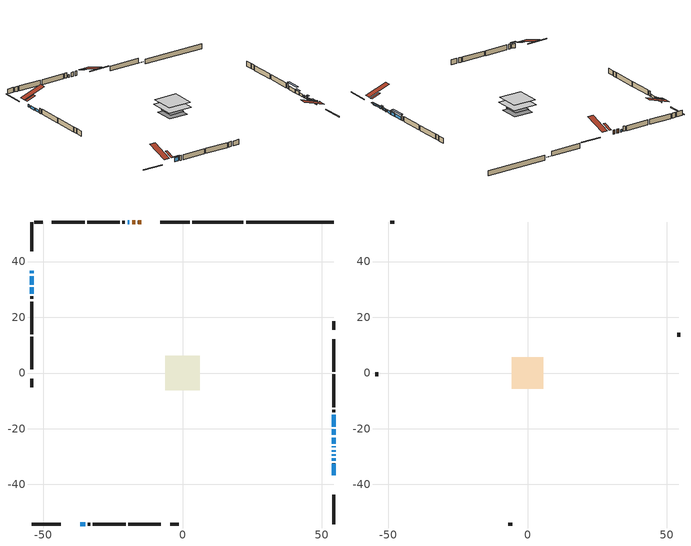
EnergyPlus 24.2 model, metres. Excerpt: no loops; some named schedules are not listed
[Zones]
conditioned space
 floor adiabatic (AdiabaticFloorConstruction): -6.14,-6.14 -6.14,6.14 6.14,6.14 6.14,-6.14 z1.83
 floor foundation (Slab1 construction): -4.75,-4.75 -4.75,4.75 4.75,4.75 4.75,-4.75 z-1.83
 floor foundation (Slab1 construction 1): -3.62,-3.62 -3.62,3.62 3.62,3.62 3.62,-3.62 z-0.61
 wall outside (RimJoist1 construction): 2.64,54.18 -7.92,54.18 / -54.18,-54.18 -43.62,-54.18 / -54.18,54.18 -54.18,43.62 / 54.18,-54.18 54.18,-43.62 z1.83:2.13
 wall outside (AdiabaticWallConstruction 1): -14.88,54.18 -15.97,54.18 / -16.89,54.18 -18.1,54.18 z1.83:3.86
 wall outside (AdiabaticWallConstruction): -54.18,36.66 -54.18,35.73 / 54.18,-31.54 54.18,-30.62 / 54.18,-28.23 54.18,-27.64 / 54.18,-26.71 54.18,-26.27 / 54.18,-25.34 54.18,-23.16 / -19.03,54.18 -19.71,54.18 / -54.18,34.8 -54.18,31.72 / -54.18,30.79 -54.18,28.41 z1.83:3.05; 54.18,-36.66 54.18,-32.47 z1.83:2.64; 54.18,-29.69 54.18,-29.15 z1.83:3.43; -36.66,-54.18 -34.93,-54.18 z1.83:3.84; 54.18,-22.24 54.18,-20.15 / 54.18,-19.22 54.18,-15.03 z1.83:3.41
 wall outside (Wall1 construction): -20.64,54.18 -21.55,54.18 / -34,-54.18 -33.09,-54.18 / -54.18,27.48 -54.18,26.57 / 54.18,-14.1 54.18,-13.19 z1.83:4.27
 wall outside (Wall2 construction): -22.48,54.18 -34.21,54.18 / -32.16,-54.18 -20.43,-54.18 / -54.18,25.64 -54.18,13.91 / 54.18,-12.26 54.18,-0.53 z1.83:4.27
 wall outside (Wall3 construction): -35.14,54.18 -46.86,54.18 / -19.5,-54.18 -7.78,-54.18 / -54.18,12.98 -54.18,1.26 / 54.18,0.4 54.18,12.12 z1.83:4.27
 wall outside (Wall5 construction): -50.19,54.18 -53.25,54.18 / -4.46,-54.18 -1.4,-54.18 / -54.18,-2.06 -54.18,-5.13 / 54.18,15.44 54.18,18.5 z1.83:4.27
 wall foundation (FoundationWall1 construction): 54.18,54.18 22.78,54.18 z-1.83:0.61
 wall foundation (FoundationWall2 construction): 3.57,54.18,-0.61 3.57,54.18,1.83 19.14,54.18,1.83 19.14,54.18,-0.51 21.86,54.18,-0.51 21.86,54.18,-0.61
 window (WindowConstruction 8): -54.18,36.66 -54.18,35.73 z1.83:3.05
 window (WindowConstruction 6): 54.18,-36.66 54.18,-32.47 z1.83:2.64
 window (WindowConstruction 7): 54.18,-31.54 54.18,-30.62 z1.83:3.05
 window (WindowConstruction 12): 54.18,-29.69 54.18,-29.15 z1.83:3.43
 window (WindowConstruction 9): 54.18,-28.23 54.18,-27.64 z1.83:3.05
 window (WindowConstruction 10): 54.18,-26.71 54.18,-26.27 z1.83:3.05
 window (WindowConstruction 11): 54.18,-25.34 54.18,-23.16 z1.83:3.05
 window (WindowConstruction): -19.03,54.18 -19.71,54.18 z1.83:3.05
 window (WindowConstruction 1): -36.66,-54.18 -34.93,-54.18 z1.83:3.84
 window (WindowConstruction 2): -54.18,34.8 -54.18,31.72 z1.83:3.05
 window (WindowConstruction 3): -54.18,30.79 -54.18,28.41 z1.83:3.05
 window (WindowConstruction 4): 54.18,-22.24 54.18,-20.15 z1.83:3.41
 window (WindowConstruction 5): 54.18,-19.22 54.18,-15.03 z1.83:3.41
 door (Door): -14.88,54.18 -15.97,54.18 z1.83:3.86
 door (Door 1): -16.9,54.18 -18.1,54.18 z1.83:3.86
 ceiling adiabatic (AdiabaticFloorConstruction): 6.14,-6.14 6.14,6.14 -6.14,6.14 -6.14,-6.14 z1.83
 roof outside (Roof2 construction): -13.95,54.18,4.27 -13.95,49.52,5.82 -12.72,49.52,5.82 -12.72,54.18,4.27; -37.59,-54.18,4.27 -37.59,-49.52,5.82 -38.82,-49.52,5.82 -38.82,-54.18,4.27; -54.18,37.59,4.27 -49.52,37.59,5.82 -49.52,38.82,5.82 -54.18,38.82,4.27; 54.18,-37.59,4.27 49.52,-37.59,5.82 49.52,-38.82,5.82 54.18,-38.82,4.27
attic - vented
 floor to conditioned space (Floor1 construction Reversed): -5.73,-5.73 -5.73,5.73 5.73,5.73 5.73,-5.73 z4.27
 wall outside (Wall4 construction): -47.79,54.18 -49.26,54.18 / -6.85,-54.18 -5.39,-54.18 / -54.18,0.33 -54.18,-1.14 / 54.18,13.05 54.18,14.51 z1.83:4.27
 roof outside (Roof1 construction): -11.79,54.18,4.27 -11.79,43.02,7.99 -8.85,43.02,7.99 -8.85,54.18,4.27; -39.75,-54.18,4.27 -39.75,-43.02,7.99 -42.69,-43.02,7.99 -42.69,-54.18,4.27; -54.18,39.75,4.27 -43.02,39.75,7.99 -43.02,42.69,7.99 -54.18,42.69,4.27; 54.18,-39.75,4.27 43.02,-39.75,7.99 43.02,-42.69,7.99 54.18,-42.69,4.27
shading: 54.18,-32.17 54.18,-36.96 55.09,-36.96 55.09,-32.17 z2.94; 54.18,-28.86 54.18,-29.99 54.79,-29.99 54.79,-28.86 z3.73; -34.32,-54.18 -37.27,-54.18 -37.27,-54.79 -34.32,-54.79 z4.45; 54.18,-19.85 54.18,-22.53 54.79,-22.53 54.79,-19.85 z3.7; 54.18,-13.51 54.18,-20.75 55.09,-20.75 55.09,-13.51 z4.93
[Building]
Building 1: Terrain=Suburbs
[Site:Location]
Halifax Intl AP_NS: Latitude {deg}=44.88; Longitude {deg}=-63.51; Time Zone {hr}=-4; Elevation {m}=145; Keep Site Location Information=Yes
[Site:GroundTemperature:Shallow]
3.15511, 1.33576, 1.19006, 2.05344, 5.51939, 8.9692, 11.96, 13.8546, 14.0156, 12.4746, 9.56009, 6.2161
[Site:WaterMainsTemperature]
Calculation Method=Schedule; Temperature Schedule=mains temperature schedule
[Material] Roughness=Rough; Thermal Absorptance=0.9
Name | Thickness {m} | Conductivity {W/m-K} | Density {kg/m3} | Specific Heat {J/kg-K} | Solar Absorptance | Visible Absorptance
asphalt or fiberglass shingles | 0.00635 | 0.162714 | 1121.4 | 1465.45 | 0.4 | 0.4
ceiling loosefill ins | 0.0846667 | 0.0480833 | 16.02 | 1046.75 | 0.7 | 0.7
ceiling stud and cavity | 0.1397 | 0.112058 | 65.682 | 1177.47 | 0.7 | 0.7
concrete 4.0 in. | 0.1016 | 1.803125 | 2242.8 | 837.4 | 0.7 | 0.7
concrete 8.0 in. | 0.2032 | 1.803125 | 2242.8 | 837.4 | 0.7 | 0.7
door material | 0.04445 | 0.053851 | 512.64 | 1214.23 | 0.7 | 0.7
exterior vertical ins | 0.0477883 | 0.029427 | 32.04 | 1214.23 | 0.7 | 0.7
exterior vertical ins 1 | 0.0633812 | 0.029427 | 32.04 | 1214.23 | 0.7 | 0.7
floor covering | 0.0127 | 0.0433444 | 54.468 | 1339.84 | 0.6 | 0.6
floor rigid ins; wall rigid ins 1 | 0.512978 | 0.029427 | 32.04 | 1214.23 | 0.7 | 0.7
floor stud and cavity | 0.1397 | 1.75129 | 37.0049 | 1207.88 | 0.7 | 0.7
furniture material conditioned space 1 | 0.1524 | 0.115458 | 640.8 | 1214.23 | 0.6 | 0.6
gypsum board | 0.0127 | 0.160291 | 801 | 837.4 | 0.6 | 0.6
gypsum board 1 | 0.0127 | 0.160291 | 801 | 837.4 | 0.7 | 0.7
osb sheathing 0.5 in. | 0.0127 | 0.115458 | 512.64 | 1214.23 | 0.7 | 0.7
osb sheathing 0.75 in. | 0.01905 | 0.115458 | 512.64 | 1214.23 | 0.7 | 0.7
osb sheathing 2.0 in. | 0.0508 | 0.115458 | 512.64 | 1214.23 | 0.7 | 0.7
rim joist rigid ins; roof rigid ins; wall rigid ins | 0.051816 | 0.029427 | 32.04 | 1214.23 | 0.7 | 0.7
rim joist stud and cavity | 0.0508 | 0.548689 | 125.044 | 1163.47 | 0.6 | 0.6
roof stud and cavity | 0.2032 | 0.215788 | 78.34581 | 1123.46 | 0.7 | 0.7
slab rigid ins | 5.28523e-05 | 0.029427 | 32.04 | 1214.23 | 0.7 | 0.7
wall stud and cavity | 0.1397 | 0.21045 | 139.0536 | 1170.24 | 0.7 | 0.7
wall stud and cavity 1 | 0.1397 | 0.0864253 | 139.0536 | 1170.24 | 0.7 | 0.7
wall stud and cavity 2 | 0.1397 | 0.155567 | 139.0536 | 1170.24 | 0.7 | 0.7
wall stud and cavity 3 | 0.0889 | 6.9971 | 50.32683 | 1063.81 | 0.6 | 0.6
wall stud and cavity 4 | 0.1397 | 0.177537 | 139.0536 | 1170.24 | 0.7 | 0.7
wall stud and cavity 5 | 0.0889 | 0.380278 | 52.3479 | 1209.89 | 0.7 | 0.7
wall stud and cavity 6 | 0.0889 | 0.391764 | 83.0341 | 1211.67 | 0.7 | 0.7
wood siding | 0.0254 | 0.102417 | 544.68 | 1172.36 | 0.4 | 0.4
wood siding 1 | 0.00254 | 0.102417 | 544.68 | 1172.36 | 0.4 | 0.4
wood siding 2; wood siding 3; wood siding 4 | 0.0254 | 0.102417 | 544.68 | 1172.36 | 0.7 | 0.7
[WindowMaterial:SimpleGlazingSystem]
Name | U-Factor {W/m2-K} | Solar Heat Gain Coefficient
WindowMaterial | 5.22149 | 0.66
WindowMaterial 1 | 2.28767 | 0.5
WindowMaterial 10 | 3.00196 | 0.5
WindowMaterial 11 | 2.94348 | 0.59
WindowMaterial 12 | 2.975272 | 0.62
WindowMaterial 2 | 2.109377 | 0.55
WindowMaterial 3 | 2.24111 | 0.5
WindowMaterial 4 | 2.90032 | 0.65
WindowMaterial 5 | 2.88329 | 0.67
WindowMaterial 6 | 2.915653 | 0.67
WindowMaterial 7 | 2.95029 | 0.58
WindowMaterial 8 | 2.24111 | 0.53
WindowMaterial 9 | 2.97698 | 0.54
[Construction]
AdiabaticFloorConstruction: floor stud and cavity, floor rigid ins, osb sheathing 0.75 in., floor covering
AdiabaticWallConstruction: wood siding 3, wall rigid ins 1, wall stud and cavity 5, gypsum board
AdiabaticWallConstruction 1: wood siding 4, wall rigid ins 1, wall stud and cavity 5, gypsum board
Door; Door 1: door material
Floor1 construction Reversed: gypsum board, ceiling stud and cavity, ceiling loosefill ins
FoundationWall1 construction; FoundationWall2 construction: concrete 8.0 in., gypsum board 1
furniture construction conditioned space 1: furniture material conditioned space 1
PartitionWallConstruction: gypsum board, wall stud and cavity 6, gypsum board
RimJoist1 construction: wood siding 2, rim joist rigid ins, osb sheathing 2.0 in., rim joist stud and cavity
Roof1 construction: asphalt or fiberglass shingles
Roof2 construction: asphalt or fiberglass shingles, roof rigid ins, osb sheathing 0.75 in., roof stud and cavity, gypsum board
Slab1 construction; Slab1 construction 1: slab rigid ins, concrete 4.0 in.
Wall1 construction: wood siding, wall rigid ins, osb sheathing 0.5 in., wall stud and cavity, gypsum board
Wall2 construction: wood siding, osb sheathing 0.5 in., wall stud and cavity 1, gypsum board
Wall3 construction: wood siding, wall rigid ins, osb sheathing 0.5 in., wall stud and cavity 2, gypsum board
Wall4 construction: wood siding 1, wall stud and cavity 3
Wall5 construction: wood siding, wall rigid ins, osb sheathing 0.5 in., wall stud and cavity 4, gypsum board
WindowConstruction: WindowMaterial
WindowConstruction 1: WindowMaterial 1
WindowConstruction 10: WindowMaterial 10
WindowConstruction 11: WindowMaterial 11
WindowConstruction 12: WindowMaterial 12
WindowConstruction 2: WindowMaterial 2
WindowConstruction 3: WindowMaterial 3
WindowConstruction 4: WindowMaterial 4
WindowConstruction 5: WindowMaterial 5
WindowConstruction 6: WindowMaterial 6
WindowConstruction 7: WindowMaterial 7
WindowConstruction 8: WindowMaterial 8
WindowConstruction 9: WindowMaterial 9
[Zone] Multiplier=1; Part of Total Floor Area=Yes
Name | Volume {m3}
attic - vented | 79.2678
conditioned space | 778.6
[Space]
Name | Zone | Volume {m3}
attic - vented 1 | attic - vented | 79.2678
conditioned space 1 | conditioned space | 778.6
[ZoneInfiltration:EffectiveLeakageArea]
infil attic - vented 1: Zone or Space=attic - vented 1; Schedule=Always On Discrete; Effective Air Leakage Area {cm2}=4702.21; Stack Coefficient=0.000428232; Wind Coefficient=1.39817e-05
[ZoneMixing]
whole house fan mix: Zone or Space=attic - vented; Schedule=Always On Continuous; Design Flow Rate Calculation Method=Flow/Zone; Design Flow Rate {m3/s}=0; Source Zone or Space=conditioned space
[SurfaceProperty:ExposedFoundationPerimeter] Exposed Perimeter Calculation Method=TotalExposedPerimeter
Name | Total Exposed Perimeter {m}
Slab1 | 31.394
Slab1 1 | 18.288
[InternalMass] Zone or ZoneList=conditioned space; Space or SpaceList=conditioned space 1
Name | Construction | Surface Area {m2}
furniture mass conditioned space 1 | furniture construction conditioned space 1 | 117.32
partition wall mass | PartitionWallConstruction | 293.3
[Lights]
interior lighting: Zone or ZoneList or Space or SpaceList=conditioned space 1; Schedule=interior lighting schedule; Design Level Calculation Method=LightingLevel; Lighting Level {W}=343.2; Return Air Fraction=0; Fraction Radiant=0.6; Fraction Visible=0.2; Fraction Replaceable=1
[People]
occupants: Zone or ZoneList or Space or SpaceList=conditioned space 1; Number of People Schedule=occupants schedule; Number of People Calculation Method=People; Number of People=3; Fraction Radiant=0.314171; Sensible Heat Fraction=0.56303; Activity Level Schedule=occupants activity schedule; Carbon Dioxide Generation Rate {m3/s-W}=0; Enable ASHRAE 55 Comfort Warnings=No; Mean Radiant Temperature Calculation Type=EnclosureAveraged
[ElectricEquipment] Zone or ZoneList or Space or SpaceList=conditioned space 1; Design Level Calculation Method=EquipmentLevel
Name | Schedule | Design Level {W} | Fraction Latent | Fraction Radiant | Fraction Lost
clothes dryer | clothes dryer schedule | 140.772 | 0.015 | 0.081 | 0.85
clothes washer | clothes washer schedule | 32.1985 | 0.03 | 0.162 | 0.7
cooking range | cooking range schedule | 215.147 | 0.08 | 0.432 | 0.2
dishwasher | dishwasher schedule | 66.8632 | 0.3 | 0.18 | 0.4
fridge | fridge schedule | 72.9452 | 0 | 0.6 | 0
mech vent house fan | mech vent house fan schedule | 0 | 0 | 0 | 1
mech vent house fan cfis | mech vent house fan cfis schedule | 0 | 0 | 0 | 0
misc plug loads | misc plug loads schedule | 494.7 | 0.045 | 0.513 | 0.1
whole house fan | Always On Discrete | 0 | 0 | 0 | 1
[OtherEquipment] Zone or ZoneList or Space or SpaceList=conditioned space 1; Design Level Calculation Method=EquipmentLevel
Name | Fuel Type | Schedule | Design Level {W} | Fraction Latent | Fraction Radiant | Fraction Lost
clothes dryer 1 | Electricity | clothes dryer schedule | 0 | 0.015 | 0.081 | 0.85
cooking range 1 | Electricity | cooking range schedule | 0 | 0.08 | 0.432 | 0.2
general water use latent | None | general water use schedule | 62.594 | 1 | 0 | 0
general water use sensible | None | general water use schedule | -61.6891 | 0 | 0.6 | 0
mech vent house fan latent load | None | Always On Discrete | 0 | 1 | 0 | 0
mech vent house fan sensible load | None | Always On Discrete | 0 | 0 | 0 | 0
water heater energy adjustment1 | FuelOilNo2 | Always On Discrete | 0.01 | 0 | 0 | 1
[ZoneInfiltration:DesignFlowRate] Zone or ZoneList or Space or SpaceList=conditioned space 1; Schedule=Always On Discrete; Design Flow Rate Calculation Method=Flow/Zone; Design Flow Rate {m3/s}=0
infil flow; natural vent flow; whole house fan flow
[Foundation:Kiva] Initial Indoor Air Temperature {C}=18; Wall Depth Below Slab {m}=0.2032; Custom Block Depth 1 {m}=2.43998; Custom Block X Position 1 {m}=0.2159; Custom Block Z Position 1 {m}=0
Name | Wall Height Above Grade {m} | Custom Block Material Name 1
Foundation Kiva 1 | 0.609996 | exterior vertical ins
Foundation Kiva 2 | 1.82999 | exterior vertical ins 1
[Foundation:Kiva:Settings]
Soil Conductivity {W/m-K}=0.849921; Soil Density {kg/m3}=1842.3; Soil Specific Heat {J/kg-K}=418.7; Ground Solar Absorptivity=0.9; Ground Thermal Absorptivity=0.9; Ground Surface Roughness {m}=0.03; Far-Field Width {m}=40; Deep-Ground Boundary Condition=ZeroFlux; Deep-Ground Depth {m}=40; Minimum Cell Dimension {m}=0.2; Maximum Cell Growth Coefficient=3; Simulation Timestep=Timestep
[Exterior:Lights]
exterior lighting: Schedule=exterior lighting schedule; Design Level {W}=75.6
[Schedule:Constant]
Name | Hourly Value
Always On Continuous; mech vent house fan schedule; mech vent house fan cfis schedule; Always On Discrete | 1
occupants activity schedule | 117.228
fridge schedule | 0
[Schedule:Week:Daily]
interior lighting schedule Week Rule - Jan1-Jan27: interior lighting schedule day, interior lighting schedule day, interior lighting schedule day, interior lighting schedule day, interior lighting schedule day, interior lighting schedule day, interior lighting schedule day, interior lighting schedule default day, interior lighting schedule default day, interior lighting schedule default day, interior lighting schedule default day, interior lighting schedule default day
interior lighting schedule Week Rule - Jan28-Feb3: interior lighting schedule day, interior lighting schedule day, interior lighting schedule day, interior lighting schedule day, interior lighting schedule day 1, interior lighting schedule day 1, interior lighting schedule day 1, interior lighting schedule default day, interior lighting schedule default day, interior lighting schedule default day, interior lighting schedule default day, interior lighting schedule default day
interior lighting schedule Week Rule - Feb4-Feb24: interior lighting schedule day 1, interior lighting schedule day 1, interior lighting schedule day 1, interior lighting schedule day 1, interior lighting schedule day 1, interior lighting schedule day 1, interior lighting schedule day 1, interior lighting schedule default day, interior lighting schedule default day, interior lighting schedule default day, interior lighting schedule default day, interior lighting schedule default day
interior lighting schedule Week Rule - Feb25-Mar3: interior lighting schedule day 1, interior lighting schedule day 1, interior lighting schedule day 1, interior lighting schedule day 1, interior lighting schedule day 2, interior lighting schedule day 2, interior lighting schedule day 2, interior lighting schedule default day, interior lighting schedule default day, interior lighting schedule default day, interior lighting schedule default day, interior lighting schedule default day
interior lighting schedule Week Rule - Mar4-Mar31: interior lighting schedule day 2, interior lighting schedule day 2, interior lighting schedule day 2, interior lighting schedule day 2, interior lighting schedule day 2, interior lighting schedule day 2, interior lighting schedule day 2, interior lighting schedule default day, interior lighting schedule default day, interior lighting schedule default day, interior lighting schedule default day, interior lighting schedule default day
interior lighting schedule Week Rule - Apr1-Apr28: interior lighting schedule day 3, interior lighting schedule day 3, interior lighting schedule day 3, interior lighting schedule day 3, interior lighting schedule day 3, interior lighting schedule day 3, interior lighting schedule day 3, interior lighting schedule default day, interior lighting schedule default day, interior lighting schedule default day, interior lighting schedule default day, interior lighting schedule default day
interior lighting schedule Week Rule - Apr29-May5: interior lighting schedule day 3, interior lighting schedule day 3, interior lighting schedule day 4, interior lighting schedule day 4, interior lighting schedule day 4, interior lighting schedule day 4, interior lighting schedule day 4, interior lighting schedule default day, interior lighting schedule default day, interior lighting schedule default day, interior lighting schedule default day, interior lighting schedule default day
interior lighting schedule Week Rule - May6-May26: interior lighting schedule day 4, interior lighting schedule day 4, interior lighting schedule day 4, interior lighting schedule day 4, interior lighting schedule day 4, interior lighting schedule day 4, interior lighting schedule day 4, interior lighting schedule default day, interior lighting schedule default day, interior lighting schedule default day, interior lighting schedule default day, interior lighting schedule default day
interior lighting schedule Week Rule - May27-Jun2: interior lighting schedule day 4, interior lighting schedule day 4, interior lighting schedule day 4, interior lighting schedule day 4, interior lighting schedule day 4, interior lighting schedule day 5, interior lighting schedule day 5, interior lighting schedule default day, interior lighting schedule default day, interior lighting schedule default day, interior lighting schedule default day, interior lighting schedule default day
interior lighting schedule Week Rule - Jun3-Jun30: interior lighting schedule day 5, interior lighting schedule day 5, interior lighting schedule day 5, interior lighting schedule day 5, interior lighting schedule day 5, interior lighting schedule day 5, interior lighting schedule day 5, interior lighting schedule default day, interior lighting schedule default day, interior lighting schedule default day, interior lighting schedule default day, interior lighting schedule default day
interior lighting schedule Week Rule - Jul1-Jul28: interior lighting schedule day 6, interior lighting schedule day 6, interior lighting schedule day 6, interior lighting schedule day 6, interior lighting schedule day 6, interior lighting schedule day 6, interior lighting schedule day 6, interior lighting schedule default day, interior lighting schedule default day, interior lighting schedule default day, interior lighting schedule default day, interior lighting schedule default day
interior lighting schedule Week Rule - Jul29-Aug4: interior lighting schedule day 6, interior lighting schedule day 6, interior lighting schedule day 6, interior lighting schedule day 7, interior lighting schedule day 7, interior lighting schedule day 7, interior lighting schedule day 7, interior lighting schedule default day, interior lighting schedule default day, interior lighting schedule default day, interior lighting schedule default day, interior lighting schedule default day
interior lighting schedule Week Rule - Aug5-Aug25: interior lighting schedule day 7, interior lighting schedule day 7, interior lighting schedule day 7, interior lighting schedule day 7, interior lighting schedule day 7, interior lighting schedule day 7, interior lighting schedule day 7, interior lighting schedule default day, interior lighting schedule default day, interior lighting schedule default day, interior lighting schedule default day, interior lighting schedule default day
interior lighting schedule Week Rule - Aug26-Sep1: interior lighting schedule day 7, interior lighting schedule day 7, interior lighting schedule day 7, interior lighting schedule day 7, interior lighting schedule day 7, interior lighting schedule day 7, interior lighting schedule day 8, interior lighting schedule default day, interior lighting schedule default day, interior lighting schedule default day, interior lighting schedule default day, interior lighting schedule default day
interior lighting schedule Week Rule - Sep2-Sep29: interior lighting schedule day 8, interior lighting schedule day 8, interior lighting schedule day 8, interior lighting schedule day 8, interior lighting schedule day 8, interior lighting schedule day 8, interior lighting schedule day 8, interior lighting schedule default day, interior lighting schedule default day, interior lighting schedule default day, interior lighting schedule default day, interior lighting schedule default day
interior lighting schedule Week Rule - Sep30-Oct6: interior lighting schedule day 8, interior lighting schedule day 9, interior lighting schedule day 9, interior lighting schedule day 9, interior lighting schedule day 9, interior lighting schedule day 9, interior lighting schedule day 9, interior lighting schedule default day, interior lighting schedule default day, interior lighting schedule default day, interior lighting schedule default day, interior lighting schedule default day
interior lighting schedule Week Rule - Oct7-Oct27: interior lighting schedule day 9, interior lighting schedule day 9, interior lighting schedule day 9, interior lighting schedule day 9, interior lighting schedule day 9, interior lighting schedule day 9, interior lighting schedule day 9, interior lighting schedule default day, interior lighting schedule default day, interior lighting schedule default day, interior lighting schedule default day, interior lighting schedule default day
interior lighting schedule Week Rule - Oct28-Nov3: interior lighting schedule day 9, interior lighting schedule day 9, interior lighting schedule day 9, interior lighting schedule day 9, interior lighting schedule day 10, interior lighting schedule day 10, interior lighting schedule day 10, interior lighting schedule default day, interior lighting schedule default day, interior lighting schedule default day, interior lighting schedule default day, interior lighting schedule default day
interior lighting schedule Week Rule - Nov4-Nov24: interior lighting schedule day 10, interior lighting schedule day 10, interior lighting schedule day 10, interior lighting schedule day 10, interior lighting schedule day 10, interior lighting schedule day 10, interior lighting schedule day 10, interior lighting schedule default day, interior lighting schedule default day, interior lighting schedule default day, interior lighting schedule default day, interior lighting schedule default day
interior lighting schedule Week Rule - Nov25-Dec1: interior lighting schedule day 10, interior lighting schedule day 10, interior lighting schedule day 10, interior lighting schedule day 10, interior lighting schedule day 10, interior lighting schedule day 10, interior lighting schedule day 11, interior lighting schedule default day, interior lighting schedule default day, interior lighting schedule default day, interior lighting schedule default day, interior lighting schedule default day
interior lighting schedule Week Rule - Dec2-Dec31: interior lighting schedule day 11, interior lighting schedule day 11, interior lighting schedule day 11, interior lighting schedule day 11, interior lighting schedule day 11, interior lighting schedule day 11, interior lighting schedule day 11, interior lighting schedule default day, interior lighting schedule default day, interior lighting schedule default day, interior lighting schedule default day, interior lighting schedule default day
occupants schedule Week Rule - Jan1-Dec31: occupants schedule day, occupants schedule day, occupants schedule day, occupants schedule day, occupants schedule day, occupants schedule day, occupants schedule day, occupants schedule default day, occupants schedule default day, occupants schedule default day, occupants schedule default day, occupants schedule default day
clothes dryer schedule Week Rule - Jan1-Dec31: clothes dryer schedule day, clothes dryer schedule day, clothes dryer schedule day, clothes dryer schedule day, clothes dryer schedule day, clothes dryer schedule day, clothes dryer schedule day, clothes dryer schedule default day, clothes dryer schedule default day, clothes dryer schedule default day, clothes dryer schedule default day, clothes dryer schedule default day
clothes washer schedule Week Rule - Jan1-Dec31: clothes washer schedule day, clothes washer schedule day, clothes washer schedule day, clothes washer schedule day, clothes washer schedule day, clothes washer schedule day, clothes washer schedule day, clothes washer schedule default day, clothes washer schedule default day, clothes washer schedule default day, clothes washer schedule default day, clothes washer schedule default day
cooking range schedule Week Rule - Jan1-Dec31: cooking range schedule day, cooking range schedule day, cooking range schedule day, cooking range schedule day, cooking range schedule day, cooking range schedule day, cooking range schedule day, cooking range schedule default day, cooking range schedule default day, cooking range schedule default day, cooking range schedule default day, cooking range schedule default day
dishwasher schedule Week Rule - Jan1-Dec31: dishwasher schedule day, dishwasher schedule day, dishwasher schedule day, dishwasher schedule day, dishwasher schedule day, dishwasher schedule day, dishwasher schedule day, dishwasher schedule default day, dishwasher schedule default day, dishwasher schedule default day, dishwasher schedule default day, dishwasher schedule default day
misc plug loads schedule Week Rule - Jan1-Dec31: misc plug loads schedule day, misc plug loads schedule day, misc plug loads schedule day, misc plug loads schedule day, misc plug loads schedule day, misc plug loads schedule day, misc plug loads schedule day, misc plug loads schedule default day, misc plug loads schedule default day, misc plug loads schedule default day, misc plug loads schedule default day, misc plug loads schedule default day
general water use schedule Week Rule - Jan1-Dec31: general water use schedule day, general water use schedule day, general water use schedule day, general water use schedule day, general water use schedule day, general water use schedule day, general water use schedule day, general water use schedule default day, general water use schedule default day, general water use schedule default day, general water use schedule default day, general water use schedule default day
exterior lighting schedule Week Rule - Jan1-Jan27: exterior lighting schedule day, exterior lighting schedule day, exterior lighting schedule day, exterior lighting schedule day, exterior lighting schedule day, exterior lighting schedule day, exterior lighting schedule day, exterior lighting schedule default day, exterior lighting schedule default day, exterior lighting schedule default day, exterior lighting schedule default day, exterior lighting schedule default day
exterior lighting schedule Week Rule - Jan28-Feb3: exterior lighting schedule day, exterior lighting schedule day, exterior lighting schedule day, exterior lighting schedule day, exterior lighting schedule day 1, exterior lighting schedule day 1, exterior lighting schedule day 1, exterior lighting schedule default day, exterior lighting schedule default day, exterior lighting schedule default day, exterior lighting schedule default day, exterior lighting schedule default day
exterior lighting schedule Week Rule - Feb4-Feb24: exterior lighting schedule day 1, exterior lighting schedule day 1, exterior lighting schedule day 1, exterior lighting schedule day 1, exterior lighting schedule day 1, exterior lighting schedule day 1, exterior lighting schedule day 1, exterior lighting schedule default day, exterior lighting schedule default day, exterior lighting schedule default day, exterior lighting schedule default day, exterior lighting schedule default day
exterior lighting schedule Week Rule - Feb25-Mar3: exterior lighting schedule day 1, exterior lighting schedule day 1, exterior lighting schedule day 1, exterior lighting schedule day 1, exterior lighting schedule day 2, exterior lighting schedule day 2, exterior lighting schedule day 2, exterior lighting schedule default day, exterior lighting schedule default day, exterior lighting schedule default day, exterior lighting schedule default day, exterior lighting schedule default day
exterior lighting schedule Week Rule - Mar4-Mar31: exterior lighting schedule day 2, exterior lighting schedule day 2, exterior lighting schedule day 2, exterior lighting schedule day 2, exterior lighting schedule day 2, exterior lighting schedule day 2, exterior lighting schedule day 2, exterior lighting schedule default day, exterior lighting schedule default day, exterior lighting schedule default day, exterior lighting schedule default day, exterior lighting schedule default day
exterior lighting schedule Week Rule - Apr1-Apr28: exterior lighting schedule day 3, exterior lighting schedule day 3, exterior lighting schedule day 3, exterior lighting schedule day 3, exterior lighting schedule day 3, exterior lighting schedule day 3, exterior lighting schedule day 3, exterior lighting schedule default day, exterior lighting schedule default day, exterior lighting schedule default day, exterior lighting schedule default day, exterior lighting schedule default day
exterior lighting schedule Week Rule - Apr29-May5: exterior lighting schedule day 3, exterior lighting schedule day 3, exterior lighting schedule day 4, exterior lighting schedule day 4, exterior lighting schedule day 4, exterior lighting schedule day 4, exterior lighting schedule day 4, exterior lighting schedule default day, exterior lighting schedule default day, exterior lighting schedule default day, exterior lighting schedule default day, exterior lighting schedule default day
exterior lighting schedule Week Rule - May6-May26: exterior lighting schedule day 4, exterior lighting schedule day 4, exterior lighting schedule day 4, exterior lighting schedule day 4, exterior lighting schedule day 4, exterior lighting schedule day 4, exterior lighting schedule day 4, exterior lighting schedule default day, exterior lighting schedule default day, exterior lighting schedule default day, exterior lighting schedule default day, exterior lighting schedule default day
exterior lighting schedule Week Rule - May27-Jun2: exterior lighting schedule day 4, exterior lighting schedule day 4, exterior lighting schedule day 4, exterior lighting schedule day 4, exterior lighting schedule day 4, exterior lighting schedule day 5, exterior lighting schedule day 5, exterior lighting schedule default day, exterior lighting schedule default day, exterior lighting schedule default day, exterior lighting schedule default day, exterior lighting schedule default day
exterior lighting schedule Week Rule - Jun3-Jun30: exterior lighting schedule day 5, exterior lighting schedule day 5, exterior lighting schedule day 5, exterior lighting schedule day 5, exterior lighting schedule day 5, exterior lighting schedule day 5, exterior lighting schedule day 5, exterior lighting schedule default day, exterior lighting schedule default day, exterior lighting schedule default day, exterior lighting schedule default day, exterior lighting schedule default day
exterior lighting schedule Week Rule - Jul1-Jul28: exterior lighting schedule day 6, exterior lighting schedule day 6, exterior lighting schedule day 6, exterior lighting schedule day 6, exterior lighting schedule day 6, exterior lighting schedule day 6, exterior lighting schedule day 6, exterior lighting schedule default day, exterior lighting schedule default day, exterior lighting schedule default day, exterior lighting schedule default day, exterior lighting schedule default day
exterior lighting schedule Week Rule - Jul29-Aug4: exterior lighting schedule day 6, exterior lighting schedule day 6, exterior lighting schedule day 6, exterior lighting schedule day 7, exterior lighting schedule day 7, exterior lighting schedule day 7, exterior lighting schedule day 7, exterior lighting schedule default day, exterior lighting schedule default day, exterior lighting schedule default day, exterior lighting schedule default day, exterior lighting schedule default day
exterior lighting schedule Week Rule - Aug5-Aug25: exterior lighting schedule day 7, exterior lighting schedule day 7, exterior lighting schedule day 7, exterior lighting schedule day 7, exterior lighting schedule day 7, exterior lighting schedule day 7, exterior lighting schedule day 7, exterior lighting schedule default day, exterior lighting schedule default day, exterior lighting schedule default day, exterior lighting schedule default day, exterior lighting schedule default day
exterior lighting schedule Week Rule - Aug26-Sep1: exterior lighting schedule day 7, exterior lighting schedule day 7, exterior lighting schedule day 7, exterior lighting schedule day 7, exterior lighting schedule day 7, exterior lighting schedule day 7, exterior lighting schedule day 8, exterior lighting schedule default day, exterior lighting schedule default day, exterior lighting schedule default day, exterior lighting schedule default day, exterior lighting schedule default day
exterior lighting schedule Week Rule - Sep2-Sep29: exterior lighting schedule day 8, exterior lighting schedule day 8, exterior lighting schedule day 8, exterior lighting schedule day 8, exterior lighting schedule day 8, exterior lighting schedule day 8, exterior lighting schedule day 8, exterior lighting schedule default day, exterior lighting schedule default day, exterior lighting schedule default day, exterior lighting schedule default day, exterior lighting schedule default day
exterior lighting schedule Week Rule - Sep30-Oct6: exterior lighting schedule day 8, exterior lighting schedule day 9, exterior lighting schedule day 9, exterior lighting schedule day 9, exterior lighting schedule day 9, exterior lighting schedule day 9, exterior lighting schedule day 9, exterior lighting schedule default day, exterior lighting schedule default day, exterior lighting schedule default day, exterior lighting schedule default day, exterior lighting schedule default day
exterior lighting schedule Week Rule - Oct7-Oct27: exterior lighting schedule day 9, exterior lighting schedule day 9, exterior lighting schedule day 9, exterior lighting schedule day 9, exterior lighting schedule day 9, exterior lighting schedule day 9, exterior lighting schedule day 9, exterior lighting schedule default day, exterior lighting schedule default day, exterior lighting schedule default day, exterior lighting schedule default day, exterior lighting schedule default day
[Schedule:Year]
interior lighting schedule: interior lighting schedule Week Rule - Jan1-Jan27, 1, 1, 1, 27, interior lighting schedule Week Rule - Jan28-Feb3, 1, 28, 2, 3, interior lighting schedule Week Rule - Feb4-Feb24, 2, 4, 2, 24, interior lighting schedule Week Rule - Feb25-Mar3, 2, 25, 3, 3, interior lighting schedule Week Rule - Mar4-Mar31, 3, 4, 3, 31, interior lighting schedule Week Rule - Apr1-Apr28, 4, 1, 4, 28, interior lighting schedule Week Rule - Apr29-May5, 4, 29, 5, 5, interior lighting schedule Week Rule - May6-May26, 5, 6, 5, 26, interior lighting schedule Week Rule - May27-Jun2, 5, 27, 6, 2, interior lighting schedule Week Rule - Jun3-Jun30, 6, 3, 6, 30, interior lighting schedule Week Rule - Jul1-Jul28, 7, 1, 7, 28, interior lighting schedule Week Rule - Jul29-Aug4, 7, 29, 8, 4, interior lighting schedule Week Rule - Aug5-Aug25, 8, 5, 8, 25, interior lighting schedule Week Rule - Aug26-Sep1, 8, 26, 9, 1, interior lighting schedule Week Rule - Sep2-Sep29, 9, 2, 9, 29, interior lighting schedule Week Rule - Sep30-Oct6, 9, 30, 10, 6, interior lighting schedule Week Rule - Oct7-Oct27, 10, 7, 10, 27, interior lighting schedule Week Rule - Oct28-Nov3, 10, 28, 11, 3, interior lighting schedule Week Rule - Nov4-Nov24, 11, 4, 11, 24, interior lighting schedule Week Rule - Nov25-Dec1, 11, 25, 12, 1, interior lighting schedule Week Rule - Dec2-Dec31, 12, 2, 12, 31
occupants schedule: occupants schedule Week Rule - Jan1-Dec31, 1, 1, 12, 31
clothes dryer schedule: clothes dryer schedule Week Rule - Jan1-Dec31, 1, 1, 12, 31
clothes washer schedule: clothes washer schedule Week Rule - Jan1-Dec31, 1, 1, 12, 31
cooking range schedule: cooking range schedule Week Rule - Jan1-Dec31, 1, 1, 12, 31
dishwasher schedule: dishwasher schedule Week Rule - Jan1-Dec31, 1, 1, 12, 31
misc plug loads schedule: misc plug loads schedule Week Rule - Jan1-Dec31, 1, 1, 12, 31
general water use schedule: general water use schedule Week Rule - Jan1-Dec31, 1, 1, 12, 31
exterior lighting schedule: exterior lighting schedule Week Rule - Jan1-Jan27, 1, 1, 1, 27, exterior lighting schedule Week Rule - Jan28-Feb3, 1, 28, 2, 3, exterior lighting schedule Week Rule - Feb4-Feb24, 2, 4, 2, 24, exterior lighting schedule Week Rule - Feb25-Mar3, 2, 25, 3, 3, exterior lighting schedule Week Rule - Mar4-Mar31, 3, 4, 3, 31, exterior lighting schedule Week Rule - Apr1-Apr28, 4, 1, 4, 28, exterior lighting schedule Week Rule - Apr29-May5, 4, 29, 5, 5, exterior lighting schedule Week Rule - May6-May26, 5, 6, 5, 26, exterior lighting schedule Week Rule - May27-Jun2, 5, 27, 6, 2, exterior lighting schedule Week Rule - Jun3-Jun30, 6, 3, 6, 30, exterior lighting schedule Week Rule - Jul1-Jul28, 7, 1, 7, 28, exterior lighting schedule Week Rule - Jul29-Aug4, 7, 29, 8, 4, exterior lighting schedule Week Rule - Aug5-Aug25, 8, 5, 8, 25, exterior lighting schedule Week Rule - Aug26-Sep1, 8, 26, 9, 1, exterior lighting schedule Week Rule - Sep2-Sep29, 9, 2, 9, 29, exterior lighting schedule Week Rule - Sep30-Oct6, 9, 30, 10, 6, exterior lighting schedule Week Rule - Oct7-Oct27, 10, 7, 10, 27, exterior lighting schedule Week Rule - Oct28-Nov3, 10, 28, 11, 3, exterior lighting schedule Week Rule - Nov4-Nov24, 11, 4, 11, 24, exterior lighting schedule Week Rule - Nov25-Dec1, 11, 25, 12, 1, exterior lighting schedule Week Rule - Dec2-Dec31, 12, 2, 12, 31
[Schedule:Compact]
mains temperature schedule: Through: 01/01, For: AllDays, Until: 24:00, 7.41, Through: 01/02, For: AllDays, Until: 24:00, 7.34833, Through: 01/03, For: AllDays, Until: 24:00, 7.28778, Through: 01/04, For: AllDays, Until: 24:00, 7.22889, Through: 01/05, For: AllDays, Until: 24:00, 7.17056, Through: 01/06, For: AllDays, Until: 24:00, 7.11333, Through: 01/07, For: AllDays, Until: 24:00, 7.05722, Through: 01/08, For: AllDays, Until: 24:00, 7.00167, Through: 01/09, For: AllDays, Until: 24:00, 6.94778, Through: 01/10, For: AllDays, Until: 24:00, 6.895, Through: 01/11, For: AllDays, Until: 24:00, 6.84333, Through: 01/12, For: AllDays, Until: 24:00, 6.79278, Through: 01/13, For: AllDays, Until: 24:00, 6.74389, Through: 01/14, For: AllDays, Until: 24:00, 6.69556, Through: 01/15, For: AllDays, Until: 24:00, 6.64889, Through: 01/16, For: AllDays, Until: 24:00, 6.60278, Through: 01/17, For: AllDays, Until: 24:00, 6.55833, Through: 01/18, For: AllDays, Until: 24:00, 6.515, Through: 01/19, For: AllDays, Until: 24:00, 6.47333, Through: 01/20, For: AllDays, Until: 24:00, 6.43278, Through: 01/21, For: AllDays, Until: 24:00, 6.39333, Through: 01/22, For: AllDays, Until: 24:00, 6.355, Through: 01/23, For: AllDays, Until: 24:00, 6.31833, Through: 01/24, For: AllDays, Until: 24:00, 6.28278, Through: 01/25, For: AllDays, Until: 24:00, 6.24889, Through: 01/26, For: AllDays, Until: 24:00, 6.21611, Through: 01/27, For: AllDays, Until: 24:00, 6.18444, Through: 01/28, For: AllDays, Until: 24:00, 6.15444, Through: 01/29, For: AllDays, Until: 24:00, 6.12556, Through: 01/30, For: AllDays, Until: 24:00, 6.09833, Through: 01/31, For: AllDays, Until: 24:00, 6.07222, Through: 02/01, For: AllDays, Until: 24:00, 6.04778, Through: 02/02, For: AllDays, Until: 24:00, 6.02444, Through: 02/03, For: AllDays, Until: 24:00, 6.00278, Through: 02/04, For: AllDays, Until: 24:00, 5.98222, Through: 02/05, For: AllDays, Until: 24:00, 5.96333, Through: 02/06, For: AllDays, Until: 24:00, 5.94556, Through: 02/07, For: AllDays, Until: 24:00, 5.92944, Through: 02/08, For: AllDays, Until: 24:00, 5.915, Through: 02/09, For: AllDays, Until: 24:00, 5.90167, Through: 02/10, For: AllDays, Until: 24:00, 5.89, Through: 02/11, For: AllDays, Until: 24:00, 5.87944, Through: 02/12, For: AllDays, Until: 24:00, 5.87056, Through: 02/13, For: AllDays, Until: 24:00, 5.86333, Through: 02/14, For: AllDays, Until: 24:00, 5.85722, Through: 02/15, For: AllDays, Until: 24:00, 5.85278, Through: 02/16, For: AllDays, Until: 24:00, 5.84944, Through: 02/17, For: AllDays, Until: 24:00, 5.84833, Through: 02/18, For: AllDays, Until: 24:00, 5.84778, Through: 02/19, For: AllDays, Until: 24:00, 5.84944, Through: 02/20, For: AllDays, Until: 24:00, 5.85167, Through: 02/21, For: AllDays, Until: 24:00, 5.85611, Through: 02/22, For: AllDays, Until: 24:00, 5.86167, Through: 02/23, For: AllDays, Until: 24:00, 5.86889, Through: 02/24, For: AllDays, Until: 24:00, 5.87722, Through: 02/25, For: AllDays, Until: 24:00, 5.88722, Through: 02/26, For: AllDays, Until: 24:00, 5.89889, Through: 02/27, For: AllDays, Until: 24:00, 5.91167, Through: 02/28, For: AllDays, Until: 24:00, 5.92611, Through: 03/01, For: AllDays, Until: 24:00, 5.94222, Through: 03/02, For: AllDays, Until: 24:00, 5.95944, Through: 03/03, For: AllDays, Until: 24:00, 5.97778, Through: 03/04, For: AllDays, Until: 24:00, 5.99778, Through: 03/05, For: AllDays, Until: 24:00, 6.01944, Through: 03/06, For: AllDays, Until: 24:00, 6.04222, Through: 03/07, For: AllDays, Until: 24:00, 6.06667, Through: 03/08, For: AllDays, Until: 24:00, 6.09222, Through: 03/09, For: AllDays, Until: 24:00, 6.11944, Through: 03/10, For: AllDays, Until: 24:00, 6.14778, Through: 03/11, For: AllDays, Until: 24:00, 6.17722, Through: 03/12, For: AllDays, Until: 24:00, 6.20833, Through: 03/13, For: AllDays, Until: 24:00, 6.24111, Through: 03/14, For: AllDays, Until: 24:00, 6.275, Through: 03/15, For: AllDays, Until: 24:00, 6.31, Through: 03/16, For: AllDays, Until: 24:00, 6.34667, Through: 03/17, For: AllDays, Until: 24:00, 6.38444, Through: 03/18, For: AllDays, Until: 24:00, 6.42333, Through: 03/19, For: AllDays, Until: 24:00, 6.46389, Through: 03/20, For: AllDays, Until: 24:00, 6.50556, Through: 03/21, For: AllDays, Until: 24:00, 6.54833, Through: 03/22, For: AllDays, Until: 24:00, 6.59278, Through: 03/23, For: AllDays, Until: 24:00, 6.63833, Through: 03/24, For: AllDays, Until: 24:00, 6.685, Through: 03/25, For: AllDays, Until: 24:00, 6.73278, Through: 03/26, For: AllDays, Until: 24:00, 6.78167, Through: 03/27, For: AllDays, Until: 24:00, 6.83167, Through: 03/28, For: AllDays, Until: 24:00, 6.88333, Through: 03/29, For: AllDays, Until: 24:00, 6.93611, Through: 03/30, For: AllDays, Until: 24:00, 6.98944, Through: 03/31, For: AllDays, Until: 24:00, 7.04444, Through: 04/01, For: AllDays, Until: 24:00, 7.1, Through: 04/02, For: AllDays, Until: 24:00, 7.15722, Through: 04/03, For: AllDays, Until: 24:00, 7.21556, Through: 04/04, For: AllDays, Until: 24:00, 7.27444, Through: 04/05, For: AllDays, Until: 24:00, 7.33444, Through: 04/06, For: AllDays, Until: 24:00, 7.39556, Through: 04/07, For: AllDays, Until: 24:00, 7.45778, Through: 04/08, For: AllDays, Until: 24:00, 7.52111, Through: 04/09, For: AllDays, Until: 24:00, 7.585, Through: 04/10, For: AllDays, Until: 24:00, 7.65, Through: 04/11, For: AllDays, Until: 24:00, 7.71611, Through: 04/12, For: AllDays, Until: 24:00, 7.78333, Through: 04/13, For: AllDays, Until: 24:00, 7.85111, Through: 04/14, For: AllDays, Until: 24:00, 7.91944, Through: 04/15, For: AllDays, Until: 24:00, 7.98889, Through: 04/16, For: AllDays, Until: 24:00, 8.05944, Through: 04/17, For: AllDays, Until: 24:00, 8.13056, Through: 04/18, For: AllDays, Until: 24:00, 8.20222, Through: 04/19, For: AllDays, Until: 24:00, 8.275, Through: 04/20, For: AllDays, Until: 24:00, 8.34833, Through: 04/21, For: AllDays, Until: 24:00, 8.42222, Through: 04/22, For: AllDays, Until: 24:00, 8.49722, Through: 04/23, For: AllDays, Until: 24:00, 8.57278, Through: 04/24, For: AllDays, Until: 24:00, 8.64889, Through: 04/25, For: AllDays, Until: 24:00, 8.72556, Through: 04/26, For: AllDays, Until: 24:00, 8.80278, Through: 04/27, For: AllDays, Until: 24:00, 8.88111, Through: 04/28, For: AllDays, Until: 24:00, 8.95944, Through: 04/29, For: AllDays, Until: 24:00, 9.03833, Through: 04/30, For: AllDays, Until: 24:00, 9.11778, Through: 05/01, For: AllDays, Until: 24:00, 9.19778, Through: 05/02, For: AllDays, Until: 24:00, 9.27833, Through: 05/03, For: AllDays, Until: 24:00, 9.35944, Through: 05/04, For: AllDays, Until: 24:00, 9.44056, Through: 05/05, For: AllDays, Until: 24:00, 9.52278, Through: 05/06, For: AllDays, Until: 24:00, 9.60444, Through: 05/07, For: AllDays, Until: 24:00, 9.68722, Through: 05/08, For: AllDays, Until: 24:00, 9.77, Through: 05/09, For: AllDays, Until: 24:00, 9.85278, Through: 05/10, For: AllDays, Until: 24:00, 9.93611, Through: 05/11, For: AllDays, Until: 24:00, 10.02, Through: 05/12, For: AllDays, Until: 24:00, 10.1039, Through: 05/13, For: AllDays, Until: 24:00, 10.1878, Through: 05/14, For: AllDays, Until: 24:00, 10.2722, Through: 05/15, For: AllDays, Until: 24:00, 10.3561, Through: 05/16, For: AllDays, Until: 24:00, 10.4406, Through: 05/17, For: AllDays, Until: 24:00, 10.5256, Through: 05/18, For: AllDays, Until: 24:00, 10.61, Through: 05/19, For: AllDays, Until: 24:00, 10.6944, Through: 05/20, For: AllDays, Until: 24:00, 10.7794, Through: 05/21, For: AllDays, Until: 24:00, 10.8639, Through: 05/22, For: AllDays, Until: 24:00, 10.9489, Through: 05/23, For: AllDays, Until: 24:00, 11.0333, Through: 05/24, For: AllDays, Until: 24:00, 11.1178, Through: 05/25, For: AllDays, Until: 24:00, 11.2022, Through: 05/26, For: AllDays, Until: 24:00, 11.2867, Through: 05/27, For: AllDays, Until: 24:00, 11.3711, Through: 05/28, For: AllDays, Until: 24:00, 11.455, Through: 05/29, For: AllDays, Until: 24:00, 11.5389, Through: 05/30, For: AllDays, Until: 24:00, 11.6222, Through: 05/31, For: AllDays, Until: 24:00, 11.7056, Through: 06/01, For: AllDays, Until: 24:00, 11.7883, Through: 06/02, For: AllDays, Until: 24:00, 11.8711, Through: 06/03, For: AllDays, Until: 24:00, 11.9539, Through: 06/04, For: AllDays, Until: 24:00, 12.0356, Through: 06/05, For: AllDays, Until: 24:00, 12.1172, Through: 06/06, For: AllDays, Until: 24:00, 12.1989, Through: 06/07, For: AllDays, Until: 24:00, 12.2794, Through: 06/08, For: AllDays, Until: 24:00, 12.36, Through: 06/09, For: AllDays, Until: 24:00, 12.44, Through: 06/10, For: AllDays, Until: 24:00, 12.5194, Through: 06/11, For: AllDays, Until: 24:00, 12.5983, Through: 06/12, For: AllDays, Until: 24:00, 12.6767, Through: 06/13, For: AllDays, Until: 24:00, 12.7544, Through: 06/14, For: AllDays, Until: 24:00, 12.8317, Through: 06/15, For: AllDays, Until: 24:00, 12.9083, Through: 06/16, For: AllDays, Until: 24:00, 12.9844, Through: 06/17, For: AllDays, Until: 24:00, 13.0594, Through: 06/18, For: AllDays, Until: 24:00, 13.1344, Through: 06/19, For: AllDays, Until: 24:00, 13.2083, Through: 06/20, For: AllDays, Until: 24:00, 13.2811, Through: 06/21, For: AllDays, Until: 24:00, 13.3539, Through: 06/22, For: AllDays, Until: 24:00, 13.4256, Through: 06/23, For: AllDays, Until: 24:00, 13.4967, Through: 06/24, For: AllDays, Until: 24:00, 13.5667, Through: 06/25, For: AllDays, Until: 24:00, 13.6361, Through: 06/26, For: AllDays, Until: 24:00, 13.7044, Through: 06/27, For: AllDays, Until: 24:00, 13.7717, Through: 06/28, For: AllDays, Until: 24:00, 13.8389, Through: 06/29, For: AllDays, Until: 24:00, 13.9044, Through: 06/30, For: AllDays, Until: 24:00, 13.9694, Through: 07/01, For: AllDays, Until: 24:00, 14.0333, Through: 07/02, For: AllDays, Until: 24:00, 14.0961, Through: 07/03, For: AllDays, Until: 24:00, 14.1583, Through: 07/04, For: AllDays, Until: 24:00, 14.2189, Through: 07/05, For: AllDays, Until: 24:00, 14.2789, Through: 07/06, For: AllDays, Until: 24:00, 14.3378, Through: 07/07, For: AllDays, Until: 24:00, 14.3956, Through: 07/08, For: AllDays, Until: 24:00, 14.4522, Through: 07/09, For: AllDays, Until: 24:00, 14.5083, Through: 07/10, For: AllDays, Until: 24:00, 14.5628, Through: 07/11, For: AllDays, Until: 24:00, 14.6161, Through: 07/12, For: AllDays, Until: 24:00, 14.6683, Through: 07/13, For: AllDays, Until: 24:00, 14.7194, Through: 07/14, For: AllDays, Until: 24:00, 14.7694, Through: 07/15, For: AllDays, Until: 24:00, 14.8183, Through: 07/16, For: AllDays, Until: 24:00, 14.8661, Through: 07/17, For: AllDays, Until: 24:00, 14.9122, Through: 07/18, For: AllDays, Until: 24:00, 14.9572, Through: 07/19, For: AllDays, Until: 24:00, 15.0011, Through: 07/20, For: AllDays, Until: 24:00, 15.0439, Through: 07/21, For: AllDays, Until: 24:00, 15.0856, Through: 07/22, For: AllDays, Until: 24:00, 15.1256, Through: 07/23, For: AllDays, Until: 24:00, 15.1644, Through: 07/24, For: AllDays, Until: 24:00, 15.2017, Through: 07/25, For: AllDays, Until: 24:00, 15.2383, Through: 07/26, For: AllDays, Until: 24:00, 15.2728, Through: 07/27, For: AllDays, Until: 24:00, 15.3067, Through: 07/28, For: AllDays, Until: 24:00, 15.3389, Through: 07/29, For: AllDays, Until: 24:00, 15.3694, Through: 07/30, For: AllDays, Until: 24:00, 15.3989, Through: 07/31, For: AllDays, Until: 24:00, 15.4272, Through: 08/01, For: AllDays, Until: 24:00, 15.4539, Through: 08/02, For: AllDays, Until: 24:00, 15.4794, Through: 08/03, For: AllDays, Until: 24:00, 15.5033, Through: 08/04, For: AllDays, Until: 24:00, 15.5261, Through: 08/05, For: AllDays, Until: 24:00, 15.5472, Through: 08/06, For: AllDays, Until: 24:00, 15.5667, Through: 08/07, For: AllDays, Until: 24:00, 15.585, Through: 08/08, For: AllDays, Until: 24:00, 15.6022, Through: 08/09, For: AllDays, Until: 24:00, 15.6172, Through: 08/10, For: AllDays, Until: 24:00, 15.6317, Through: 08/11, For: AllDays, Until: 24:00, 15.6439, Through: 08/12, For: AllDays, Until: 24:00, 15.655, Through: 08/13, For: AllDays, Until: 24:00, 15.665, Through: 08/14, For: AllDays, Until: 24:00, 15.6733, Through: 08/15, For: AllDays, Until: 24:00, 15.68, Through: 08/16, For: AllDays, Until: 24:00, 15.6856, Through: 08/17, For: AllDays, Until: 24:00, 15.6894, Through: 08/18, For: AllDays, Until: 24:00, 15.6917, Through: 08/19, For: AllDays, Until: 24:00, 15.6928, Through: 08/20, For: AllDays, Until: 24:00, 15.6922, Through: 08/21, For: AllDays, Until: 24:00, 15.69, Through: 08/22, For: AllDays, Until: 24:00, 15.6867, Through: 08/23, For: AllDays, Until: 24:00, 15.6822, Through: 08/24, For: AllDays, Until: 24:00, 15.6756, Through: 08/25, For: AllDays, Until: 24:00, 15.6678, Through: 08/26, For: AllDays, Until: 24:00, 15.6589, Through: 08/27, For: AllDays, Until: 24:00, 15.6478, Through: 08/28, For: AllDays, Until: 24:00, 15.6361, Through: 08/29, For: AllDays, Until: 24:00, 15.6222, Through: 08/30, For: AllDays, Until: 24:00, 15.6072, Through: 08/31, For: AllDays, Until: 24:00, 15.5911, Through: 09/01, For: AllDays, Until: 24:00, 15.5733, Through: 09/02, For: AllDays, Until: 24:00, 15.5539, Through: 09/03, For: AllDays, Until: 24:00, 15.5333, Through: 09/04, For: AllDays, Until: 24:00, 15.5111, Through: 09/05, For: AllDays, Until: 24:00, 15.4878, Through: 09/06, For: AllDays, Until: 24:00, 15.4628, Through: 09/07, For: AllDays, Until: 24:00, 15.4367, Through: 09/08, For: AllDays, Until: 24:00, 15.4089, Through: 09/09, For: AllDays, Until: 24:00, 15.38, Through: 09/10, For: AllDays, Until: 24:00, 15.3494, Through: 09/11, For: AllDays, Until: 24:00, 15.3178, Through: 09/12, For: AllDays, Until: 24:00, 15.2844, Through: 09/13, For: AllDays, Until: 24:00, 15.25, Through: 09/14, For: AllDays, Until: 24:00, 15.2144, Through: 09/15, For: AllDays, Until: 24:00, 15.1772, Through: 09/16, For: AllDays, Until: 24:00, 15.1389, Through: 09/17, For: AllDays, Until: 24:00, 15.0989, Through: 09/18, For: AllDays, Until: 24:00, 15.0583, Through: 09/19, For: AllDays, Until: 24:00, 15.0161, Through: 09/20, For: AllDays, Until: 24:00, 14.9722, Through: 09/21, For: AllDays, Until: 24:00, 14.9278, Through: 09/22, For: AllDays, Until: 24:00, 14.8817, Through: 09/23, For: AllDays, Until: 24:00, 14.8344, Through: 09/24, For: AllDays, Until: 24:00, 14.7861, Through: 09/25, For: AllDays, Until: 24:00, 14.7367, Through: 09/26, For: AllDays, Until: 24:00, 14.6861, Through: 09/27, For: AllDays, Until: 24:00, 14.6339, Through: 09/28, For: AllDays, Until: 24:00, 14.5811, Through: 09/29, For: AllDays, Until: 24:00, 14.5267, Through: 09/30, For: AllDays, Until: 24:00, 14.4717, Through: 10/01, For: AllDays, Until: 24:00, 14.415, Through: 10/02, For: AllDays, Until: 24:00, 14.3578, Through: 10/03, For: AllDays, Until: 24:00, 14.2989, Through: 10/04, For: AllDays, Until: 24:00, 14.2394, Through: 10/05, For: AllDays, Until: 24:00, 14.1789, Through: 10/06, For: AllDays, Until: 24:00, 14.1172, Through: 10/07, For: AllDays, Until: 24:00, 14.0544, Through: 10/08, For: AllDays, Until: 24:00, 13.9911, Through: 10/09, For: AllDays, Until: 24:00, 13.9267, Through: 10/10, For: AllDays, Until: 24:00, 13.8611, Through: 10/11, For: AllDays, Until: 24:00, 13.7944, Through: 10/12, For: AllDays, Until: 24:00, 13.7272, Through: 10/13, For: AllDays, Until: 24:00, 13.6594, Through: 10/14, For: AllDays, Until: 24:00, 13.59, Through: 10/15, For: AllDays, Until: 24:00, 13.5206, Through: 10/16, For: AllDays, Until: 24:00, 13.4494, Through: 10/17, For: AllDays, Until: 24:00, 13.3783, Through: 10/18, For: AllDays, Until: 24:00, 13.3061, Through: 10/19, For: AllDays, Until: 24:00, 13.2328, Through: 10/20, For: AllDays, Until: 24:00, 13.1594, Through: 10/21, For: AllDays, Until: 24:00, 13.085, Through: 10/22, For: AllDays, Until: 24:00, 13.01, Through: 10/23, For: AllDays, Until: 24:00, 12.9339, Through: 10/24, For: AllDays, Until: 24:00, 12.8578, Through: 10/25, For: AllDays, Until: 24:00, 12.7806, Through: 10/26, For: AllDays, Until: 24:00, 12.7028, Through: 10/27, For: AllDays, Until: 24:00, 12.625, Through: 10/28, For: AllDays, Until: 24:00, 12.5461, Through: 10/29, For: AllDays, Until: 24:00, 12.4667, Through: 10/30, For: AllDays, Until: 24:00, 12.3872, Through: 10/31, For: AllDays, Until: 24:00, 12.3067, Through: 11/01, For: AllDays, Until: 24:00, 12.2261, Through: 11/02, For: AllDays, Until: 24:00, 12.145, Through: 11/03, For: AllDays, Until: 24:00, 12.0633, Through: 11/04, For: AllDays, Until: 24:00, 11.9817, Through: 11/05, For: AllDays, Until: 24:00, 11.8994, Through: 11/06, For: AllDays, Until: 24:00, 11.8167, Through: 11/07, For: AllDays, Until: 24:00, 11.7339, Through: 11/08, For: AllDays, Until: 24:00, 11.6506, Through: 11/09, For: AllDays, Until: 24:00, 11.5672, Through: 11/10, For: AllDays, Until: 24:00, 11.4833, Through: 11/11, For: AllDays, Until: 24:00, 11.3994, Through: 11/12, For: AllDays, Until: 24:00, 11.315, Through: 11/13, For: AllDays, Until: 24:00, 11.2311, Through: 11/14, For: AllDays, Until: 24:00, 11.1467, Through: 11/15, For: AllDays, Until: 24:00, 11.0622, Through: 11/16, For: AllDays, Until: 24:00, 10.9772, Through: 11/17, For: AllDays, Until: 24:00, 10.8928, Through: 11/18, For: AllDays, Until: 24:00, 10.8083, Through: 11/19, For: AllDays, Until: 24:00, 10.7233, Through: 11/20, For: AllDays, Until: 24:00, 10.6389, Through: 11/21, For: AllDays, Until: 24:00, 10.5539, Through: 11/22, For: AllDays, Until: 24:00, 10.4694, Through: 11/23, For: AllDays, Until: 24:00, 10.385, Through: 11/24, For: AllDays, Until: 24:00, 10.3006, Through: 11/25, For: AllDays, Until: 24:00, 10.2161, Through: 11/26, For: AllDays, Until: 24:00, 10.1322, Through: 11/27, For: AllDays, Until: 24:00, 10.0483, Through: 11/28, For: AllDays, Until: 24:00, 9.96444, Through: 11/29, For: AllDays, Until: 24:00, 9.88111, Through: 11/30, For: AllDays, Until: 24:00, 9.79778, Through: 12/01, For: AllDays, Until: 24:00, 9.715, Through: 12/02, For: AllDays, Until: 24:00, 9.63278, Through: 12/03, For: AllDays, Until: 24:00, 9.55056, Through: 12/04, For: AllDays, Until: 24:00, 9.46833, Through: 12/05, For: AllDays, Until: 24:00, 9.38667, Through: 12/06, For: AllDays, Until: 24:00, 9.30611, Through: 12/07, For: AllDays, Until: 24:00, 9.225, Through: 12/08, For: AllDays, Until: 24:00, 9.145, Through: 12/09, For: AllDays, Until: 24:00, 9.065, Through: 12/10, For: AllDays, Until: 24:00, 8.98611, Through: 12/11, For: AllDays, Until: 24:00, 8.90722, Through: 12/12, For: AllDays, Until: 24:00, 8.82944, Through: 12/13, For: AllDays, Until: 24:00, 8.75167, Through: 12/14, For: AllDays, Until: 24:00, 8.675, Through: 12/15, For: AllDays, Until: 24:00, 8.59833, Through: 12/16, For: AllDays, Until: 24:00, 8.52278, Through: 12/17, For: AllDays, Until: 24:00, 8.44778, Through: 12/18, For: AllDays, Until: 24:00, 8.37333, Through: 12/19, For: AllDays, Until: 24:00, 8.29944, Through: 12/20, For: AllDays, Until: 24:00, 8.22667, Through: 12/21, For: AllDays, Until: 24:00, 8.15444, Through: 12/22, For: AllDays, Until: 24:00, 8.08333, Through: 12/23, For: AllDays, Until: 24:00, 8.01278, Through: 12/24, For: AllDays, Until: 24:00, 7.94278, Through: 12/25, For: AllDays, Until: 24:00, 7.87389, Through: 12/26, For: AllDays, Until: 24:00, 7.80611, Through: 12/27, For: AllDays, Until: 24:00, 7.73889, Through: 12/28, For: AllDays, Until: 24:00, 7.67222, Through: 12/29, For: AllDays, Until: 24:00, 7.60722, Through: 12/30, For: AllDays, Until: 24:00, 7.54278, Through: 12/31, For: AllDays, Until: 24:00, 7.47944
